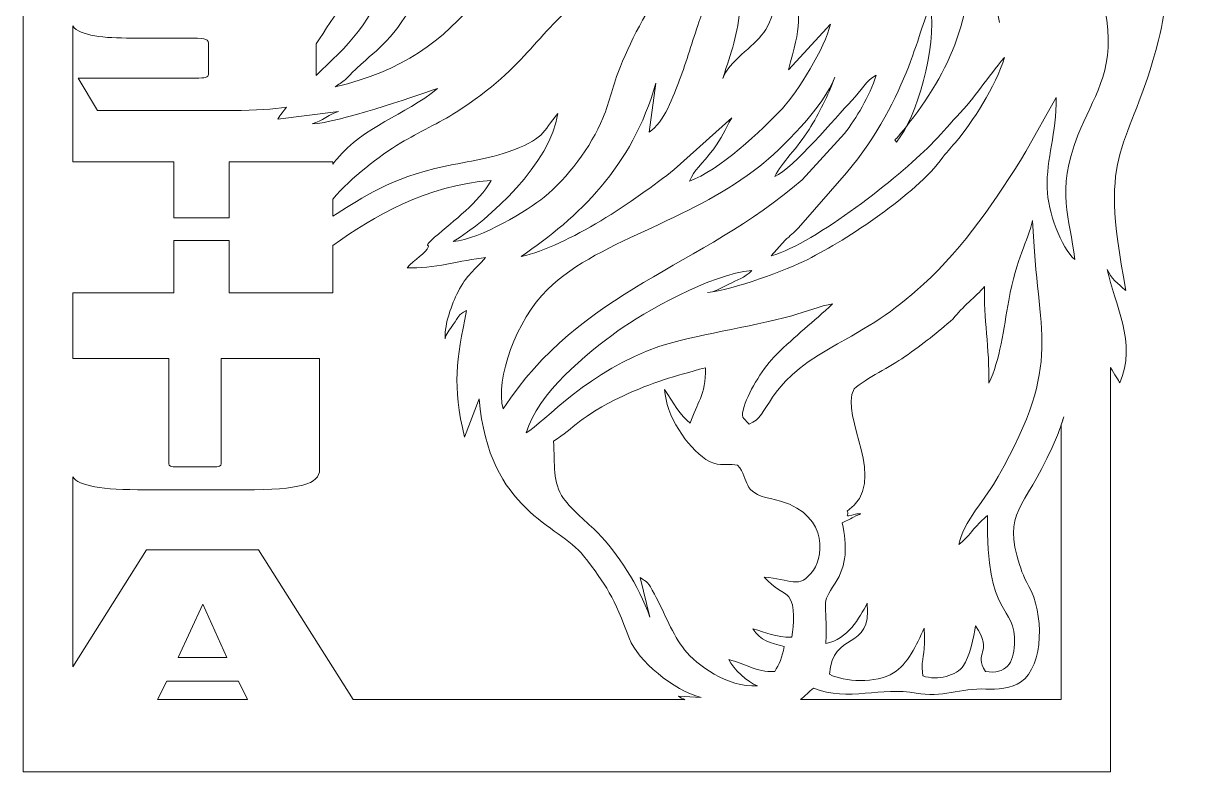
# Model space of a CAD drawing. Header units: centimetres. Extents: x -13.6 to 17.3, y -20.5 to 20.3.
# Drawn here: x -13.63 to 16.26, y -20.47 to -1.25 of the extents above; entities that cross this region are included whole.
import ezdxf

# ---------------------------------------------------------------- set-up
doc = ezdxf.new("R2010")
doc.units = ezdxf.units.CM
doc.header["$MEASUREMENT"] = 0
doc.layers.add('Layer 1', color=7, linetype='Continuous')

msp = doc.modelspace()

# ---------------------------------------------------------------- linework, layer by layer
at = {"layer": 'Layer 1', "color": 240, "lineweight": 20}
for points in [[(14.29266, 9.87084), (14.30637, 9.84674), (14.30637, 20.34074), (-13.62676, 20.34074), (-13.62676, 12.32987), (-13.62676, -20.47476), (14.30637, -20.47476), (14.30637, -10.09266)], [(-5.67826, -4.87285), (-5.67826, -4.80804), (-8.33651, -4.80804), (-8.33651, -6.24945), (-9.75547, -6.24945), (-9.75547, -4.80804), (-12.35708, -4.80804), (-12.35708, -1.31829)], [(6.02978, -2.44773), (7.11085, -1.27268)], [(-10.84593, -1.63329), (-9.39427, -1.63329)], [(-8.87166, -1.76209), (-8.87166, -2.57164)], [(-6.10379, -2.59349), (-6.10379, -1.78585)], [(-9.20067, -2.66359), (-12.22019, -2.66359), (-11.71696, -3.49157), (-8.25226, -3.49157)], [(-5.35335, -2.70661), (-5.23297, -2.57765)], [(2.62185, -2.78823), (2.4519, -4.05382)], [(12.9103, -3.156), (12.13265, -4.54764)], [(-7.08832, -3.71424), (-5.52473, -3.51669)], [(4.57274, -3.68006), (3.09703, -5.00944)], [(7.47412, -4.08347), (6.38051, -5.27201)], [(6.28753, -6.50754), (7.5208, -5.09249)], [(-5.67826, -6.20564), (-5.67826, -5.76781)], [(-9.88784, -12.57075), (-9.88784, -9.86462), (-12.35708, -9.86462), (-12.35708, -8.17907), (-9.75547, -8.17907), (-9.75547, -6.83066), (-8.33651, -6.83066), (-8.33651, -8.17907), (-5.67826, -8.17907), (-5.67826, -6.96034)], [(5.58869, -7.22829), (5.94637, -6.82166)], [(-6.01368, -12.71491), (-6.01368, -9.86462), (-8.53956, -9.86462), (-8.53956, -12.57075)], [(-2.29062, -11.88487), (-1.91754, -10.89561)], [(13.0367, -11.56768), (13.0367, -18.61954), (6.34578, -18.61954), (6.34119, -18.62335)], [(-8.77855, -12.64515), (-9.64892, -12.64515)], [(3.35151, -18.61954), (-5.15536, -18.61954), (-7.58162, -14.77494), (-10.46171, -14.77494), (-12.35708, -17.7784), (-12.35708, -12.90115)], [(-10.48518, -13.23566), (-7.94223, -13.23566)], [(10.41007, -14.63969), (10.49915, -14.56493)], [(2.22097, -15.48638), (2.46976, -16.50172)], [(-9.01238, -16.17414), (-8.39914, -17.54141), (-9.6441, -17.54141), (-9.01238, -16.17414)], [(9.48225, -18.01229), (9.46389, -17.81138)], [(-7.86661, -18.61954), (-10.17663, -18.61954), (-9.94145, -18.15322), (-8.10187, -18.15322), (-7.86661, -18.61954)], [(3.78629, -18.5698), (3.20369, -18.53469)]]:
    msp.add_lwpolyline(points, dxfattribs=at)
for points, knots in [([(-5.23297, -2.57765), (-5.22128, -2.56583), (-5.20558, -2.55014), (-5.19353, -2.53829), (-4.4704, -1.82574), (-4.30682, -1.9071), (-3.51026, -0.61315), (-2.99738, 0.22003), (-2.60966, 1.16839), (-1.97348, 1.67998), (-0.47673, 2.88354), (1.06213, 3.17823), (2.0083, 5.35827), (2.33017, 5.10136), (2.20181, 4.75699), (2.14309, 4.30289), (2.54224, 4.44395), (2.85863, 4.76142), (3.00001, 5.2131)], [0, 0, 0, 0, 1, 1, 1, 2, 2, 2, 3, 3, 3, 4, 4, 4, 5, 5, 5, 6, 6, 6, 6]), ([(11.95911, 2.67893), (12.05995, 2.57118), (12.06459, 2.56815), (12.18691, 2.46102), (13.09089, 1.66943), (14.03826, 0.04543), (14.20518, -1.17423), (14.39364, -2.5513), (13.84613, -3.15961), (13.468, -4.12576), (12.88395, -5.61804), (13.26285, -6.2211), (13.3872, -7.32239), (13.03813, -7.00888), (12.6885, -6.10885), (12.67445, -5.48747), (12.65708, -4.71894), (12.91366, -4.09387), (12.9103, -3.156)], [0, 0, 0, 0, 1, 1, 1, 2, 2, 2, 3, 3, 3, 4, 4, 4, 5, 5, 5, 6, 6, 6, 6]), ([(4.36466, 1.93836), (3.57516, 0.81204), (1.67609, 0.44841), (0.30081, -0.00942), (-0.23203, -0.18683), (-0.68746, -0.43972), (-1.15447, -0.58399), (-0.99889, -0.13604), (0.05061, 0.58252), (0.34988, 0.83451), (-0.5221, 0.648), (-1.40738, 0.03066), (-1.91867, -0.58516), (-2.85546, -1.71343), (-3.88862, -2.48614), (-5.61774, -2.88646), (-5.54672, -2.83973), (-5.43464, -2.75375), (-5.35335, -2.70661)], [0, 0, 0, 0, 1, 1, 1, 2, 2, 2, 3, 3, 3, 4, 4, 4, 5, 5, 5, 6, 6, 6, 6]), ([(14.30637, -10.09266), (14.41142, -10.27134), (14.50639, -10.43063), (14.54174, -10.48748), (15.00002, -9.47947), (14.39798, -8.44273), (14.21907, -7.57665), (14.31416, -7.79046), (14.4956, -7.95047), (14.69999, -8.11472), (13.95802, -4.27889), (14.76683, -4.69307), (15.53934, -1.68484), (15.77503, -0.76711), (15.68423, -0.25726), (15.69751, 0.66793), (15.74517, 0.53326), (15.817, 0.44176), (15.87488, 0.25491), (15.93018, 0.0764), (15.94772, -0.0955), (16.00807, -0.24231), (16.21757, 0.20154), (16.20834, 0.78989), (16.2618, 1.34719)], [0, 0, 0, 0, 1, 1, 1, 2, 2, 2, 3, 3, 3, 4, 4, 4, 5, 5, 5, 6, 6, 6, 7, 7, 7, 8, 8, 8, 8]), ([(2.4519, -4.05382), (2.83561, -3.81114), (3.07835, -3.10607), (3.23199, -2.70587), (3.41096, -2.23968), (3.56234, -1.70044), (3.73193, -1.22102), (4.41098, 0.69894), (5.07549, 0.75904), (5.2996, 1.09868), (4.94984, 0.32372), (4.91154, 0.27873), (4.8026, -0.76344), (4.71645, -1.58774), (4.57729, -1.96288), (4.34163, -2.6691), (4.4961, -2.23876), (5.12626, -1.8666), (5.39461, -1.49266), (5.69846, -1.06923), (5.75445, -0.33115), (6.07873, 0.05857), (6.39661, -1.12334), (6.33995, -1.30659), (6.02978, -2.44773)], [0, 0, 0, 0, 1, 1, 1, 2, 2, 2, 3, 3, 3, 4, 4, 4, 5, 5, 5, 6, 6, 6, 7, 7, 7, 8, 8, 8, 8]), ([(7.5208, -5.09249), (9.14722, -3.16975), (9.41142, -1.20894), (9.68341, -0.8223), (9.84022, -1.92261), (9.33697, -3.63856), (8.80502, -4.31037), (8.75529, -4.20671), (8.72025, -4.32018), (8.92142, -4.07492), (10.14365, -2.58467), (10.77075, -1.2017), (10.74374, 0.99529), (11.0846, 0.61842), (11.35372, -0.57756), (11.44816, -1.23482)], [0, 0, 0, 0, 1, 1, 1, 2, 2, 2, 3, 3, 3, 4, 4, 4, 5, 5, 5, 5]), ([(-5.67826, -5.76781), (-5.18286, -5.20259), (-4.49513, -4.67248), (-3.92719, -4.32676), (-3.48055, -4.05486), (-2.924, -3.80585), (-2.50868, -3.54028), (-0.60177, -2.321), (-0.44492, -1.42263), (0.92241, -0.48282), (1.89294, 0.18429), (2.7449, 0.37156), (3.83872, 0.80619), (3.70624, 0.60021), (3.19604, 0.08609), (3.00545, -0.12792), (2.5027, -0.69248), (2.0147, -1.61564), (1.71174, -2.36677), (1.52643, -2.82615), (1.44458, -3.25468), (1.26434, -3.68775), (0.95395, -4.43349), (0.36096, -5.22464), (-0.24704, -5.7195), (-0.64527, -6.04365), (-1.8698, -6.79865), (-2.58461, -6.85919), (-1.65943, -6.31551), (-0.07009, -4.82814), (0.10763, -3.56764), (-0.2941, -4.05642), (-0.23779, -4.22902), (-1.19252, -4.56304), (-1.7694, -4.76487), (-2.43632, -4.83312), (-3.05391, -4.98484), (-4.41026, -5.31802), (-5.05586, -5.84509), (-5.67826, -6.20564)], [0, 0, 0, 0, 1, 1, 1, 2, 2, 2, 3, 3, 3, 4, 4, 4, 5, 5, 5, 6, 6, 6, 7, 7, 7, 8, 8, 8, 9, 9, 9, 10, 10, 10, 11, 11, 11, 12, 12, 12, 13, 13, 13, 13]), ([(-6.10379, -1.78585), (-5.62336, -1.07585), (-5.16387, -0.20026), (-4.29652, 0.11099), (-4.56574, -1.19407), (-5.34662, -1.86453), (-6.10379, -2.59349)], [0, 0, 0, 0, 1, 1, 1, 2, 2, 2, 2]), ([(7.11085, -1.27268), (6.97829, -1.87049), (6.25853, -3.02978), (5.87431, -3.44187), (5.36969, -3.98305), (4.22176, -5.06025), (3.48722, -5.30782), (3.6087, -5.01236), (3.79363, -4.89307), (4.10912, -4.47753), (4.31962, -4.20026), (4.39707, -3.99533), (4.57274, -3.68006)], [0, 0, 0, 0, 1, 1, 1, 2, 2, 2, 3, 3, 3, 4, 4, 4, 4]), ([(12.13265, -4.54764), (11.36785, -5.78489), (10.55231, -6.99435), (9.49989, -7.95243), (8.65118, -8.72503), (8.16934, -8.99111), (7.0998, -9.59428), (5.38179, -10.56321), (5.57036, -11.3492), (5.02165, -11.54534), (4.84992, -11.36274), (4.80123, -11.39777), (4.89359, -11.09429), (5.0273, -10.65477), (5.41018, -10.07438), (5.71679, -9.76687), (6.20196, -9.28021), (6.67463, -8.92058), (7.16471, -8.4579), (6.86272, -8.5032), (6.46407, -8.67204), (6.11626, -8.76683), (5.02928, -9.06307), (3.57475, -9.26511), (2.70459, -9.55576), (0.95076, -10.14156), (-0.25511, -11.49497), (-0.70769, -11.77589), (-0.42051, -10.75995), (0.84704, -9.73262), (1.65048, -9.1542), (2.30742, -8.68128), (4.04663, -7.68565), (5.08792, -7.60239), (4.89575, -7.80333), (4.7295, -7.83306), (4.48427, -7.95876), (4.29337, -8.05659), (4.11891, -8.16686), (3.95426, -8.16437), (4.58025, -8.11118), (6.01322, -7.58011), (6.52552, -7.31769), (7.56944, -6.78295), (9.27066, -5.67513), (10.00044, -4.69194), (10.14052, -4.50322), (10.21374, -4.44571), (10.36741, -4.26016), (10.72359, -3.83019), (11.35835, -2.87436), (11.58151, -2.13096), (11.13052, -2.65823), (10.84154, -3.13405), (10.35384, -3.64802), (10.1094, -3.90561), (9.93442, -4.12865), (9.68406, -4.37797), (8.8378, -5.22072), (6.76975, -6.87295), (5.58869, -7.22829)], [0, 0, 0, 0, 1, 1, 1, 2, 2, 2, 3, 3, 3, 4, 4, 4, 5, 5, 5, 6, 6, 6, 7, 7, 7, 8, 8, 8, 9, 9, 9, 10, 10, 10, 11, 11, 11, 12, 12, 12, 13, 13, 13, 14, 14, 14, 15, 15, 15, 16, 16, 16, 17, 17, 17, 18, 18, 18, 19, 19, 19, 20, 20, 20, 20]), ([(-1.29864, -11.15825), (-1.5073, -10.39464), (-0.96513, -8.87311), (-0.15958, -8.08955), (0.54595, -7.4033), (1.51614, -6.96638), (2.51754, -6.50347), (3.59456, -6.00562), (4.41795, -5.59465), (5.29117, -4.92502), (5.82809, -4.51325), (6.95945, -3.36772), (7.22363, -2.63873), (7.04482, -3.1136), (6.82784, -3.55251), (6.55883, -3.98356), (6.26613, -4.45252), (5.86038, -4.82506), (5.67623, -5.18954), (6.17376, -4.97627), (7.22663, -3.67312), (7.65709, -3.23661), (7.91194, -2.97819), (8.01881, -2.72404), (8.28443, -2.58674), (8.1093, -3.14657), (7.77048, -3.68484), (7.47412, -4.08347)], [0, 0, 0, 0, 1, 1, 1, 2, 2, 2, 3, 3, 3, 4, 4, 4, 5, 5, 5, 6, 6, 6, 7, 7, 7, 8, 8, 8, 9, 9, 9, 9]), ([(-5.52473, -3.51669), (-5.73742, -3.56923), (-5.9639, -3.77246), (-6.20103, -3.83565), (-5.5414, -3.81057), (-3.64277, -3.15677), (-2.98313, -2.92746), (-3.8414, -3.63201), (-4.87099, -3.89242), (-5.5727, -4.74203), (-5.60512, -4.78129), (-5.64055, -4.82514), (-5.67826, -4.87285)], [0, 0, 0, 0, 1, 1, 1, 2, 2, 2, 3, 3, 3, 4, 4, 4, 4]), ([(3.09703, -5.00944), (2.10219, -5.7964), (0.36472, -6.98294), (-0.83273, -7.2412), (0.62934, -6.23946), (2.02243, -4.94403), (2.62185, -2.78823)], [0, 0, 0, 0, 1, 1, 1, 2, 2, 2, 2]), ([(-8.25226, -3.49157), (-7.6488, -3.49157), (-7.19557, -3.4656), (-6.86482, -3.40717), (-6.94236, -3.50522), (-7.01714, -3.60722), (-7.08832, -3.71424)], [0, 0, 0, 0, 1, 1, 1, 2, 2, 2, 2]), ([(-5.67826, -6.96034), (-4.63471, -6.21121), (-3.27528, -5.4119), (-1.60432, -5.29022), (-1.95222, -5.87832), (-2.54277, -6.30185), (-3.06044, -6.75031), (-3.35352, -7.00418), (-3.20074, -6.95101), (-3.21436, -6.98566), (-3.28627, -7.16877), (-3.5785, -7.31271), (-3.76785, -7.5333), (-3.10524, -7.57514), (-2.36645, -7.32761), (-1.74931, -7.27285), (-2.03992, -7.59418), (-2.24438, -7.7213), (-2.45881, -8.15124), (-2.61989, -8.47421), (-2.80212, -8.94825), (-2.79187, -9.35414), (-2.76547, -9.22017), (-2.68055, -9.13635), (-2.57927, -8.99121), (-2.42378, -8.76845), (-2.47082, -8.76231), (-2.24052, -8.62805), (-2.49088, -9.92077), (-2.61537, -10.5282), (-2.29062, -11.88487)], [0, 0, 0, 0, 1, 1, 1, 2, 2, 2, 3, 3, 3, 4, 4, 4, 5, 5, 5, 6, 6, 6, 7, 7, 7, 8, 8, 8, 9, 9, 9, 10, 10, 10, 10]), ([(7.78357, -13.8549), (7.35853, -13.96222), (7.63576, -13.8641), (7.53753, -13.78535), (8.66055, -13.02637), (7.31542, -11.35969), (7.71491, -10.64564), (8.03546, -10.36423), (8.65537, -10.06902), (9.01464, -9.81978), (9.51149, -9.47506), (9.84616, -9.20357), (10.2576, -8.84482), (10.50232, -8.52571), (10.83189, -8.28791), (11.06703, -8.013), (11.04489, -8.80871), (11.19269, -9.61241), (11.18156, -10.49621), (11.46178, -9.91244), (11.5573, -9.09396), (11.68995, -8.37431), (11.89809, -7.2452), (12.1671, -6.87773), (12.30398, -6.32017), (12.41204, -9.35616), (13.11838, -9.85462), (11.42001, -12.89655), (11.13141, -13.41346), (10.49599, -14.0965), (10.41007, -14.63969)], [0, 0, 0, 0, 1, 1, 1, 2, 2, 2, 3, 3, 3, 4, 4, 4, 5, 5, 5, 6, 6, 6, 7, 7, 7, 8, 8, 8, 9, 9, 9, 10, 10, 10, 10]), ([(2.46976, -16.50172), (2.18863, -15.69223), (1.62906, -14.84828), (1.13326, -14.34269), (0.86487, -14.06898), (0.4679, -13.75596), (0.25369, -13.45497), (-0.03989, -13.04247), (0.03729, -12.58867), (-0.00662, -11.98729), (0.54804, -11.64526), (0.63577, -11.36643), (1.77213, -10.83095), (2.55002, -10.46441), (3.09286, -10.32241), (3.89608, -10.09997), (3.91394, -10.82987), (3.66998, -10.99899), (3.50595, -11.522)], [0, 0, 0, 0, 1, 1, 1, 2, 2, 2, 3, 3, 3, 4, 4, 4, 5, 5, 5, 6, 6, 6, 6]), ([(3.50595, -11.522), (3.25809, -11.33388), (3.06675, -10.99317), (2.85016, -10.65969), (2.8819, -11.32247), (3.42627, -12.14063), (3.90957, -12.45274), (4.22723, -12.65786), (4.31086, -12.54653), (4.72324, -12.59993), (5.04543, -12.98801), (4.81497, -13.31081), (5.5676, -13.45856), (7.05826, -13.75125), (6.94763, -14.8946), (6.6725, -15.29485), (6.31006, -15.82212), (6.0601, -15.51883), (5.40723, -15.47485), (5.65042, -15.77124), (5.93681, -15.85613), (6.03987, -15.98483), (6.21173, -16.19941), (6.17089, -16.7069), (6.11298, -17.01864), (5.70231, -17.02771), (5.4612, -16.89721), (5.11551, -16.80652), (5.32572, -17.11372), (5.55932, -17.16468), (5.92326, -17.26224), (5.87099, -17.52392), (5.78857, -17.72837), (5.67722, -17.8997), (5.1856, -17.92243), (4.91425, -17.69211), (4.49753, -17.59647), (4.61071, -17.8291), (4.97914, -18.18554), (5.23191, -18.26608), (4.45377, -18.31646), (3.67258, -17.72995), (3.36278, -17.34396), (3.05764, -16.96372), (2.84302, -16.3936), (2.58694, -15.91293), (2.41966, -15.59894), (2.41295, -15.60675), (2.22097, -15.48638)], [0, 0, 0, 0, 1, 1, 1, 2, 2, 2, 3, 3, 3, 4, 4, 4, 5, 5, 5, 6, 6, 6, 7, 7, 7, 8, 8, 8, 9, 9, 9, 10, 10, 10, 11, 11, 11, 12, 12, 12, 13, 13, 13, 14, 14, 14, 15, 15, 15, 16, 16, 16, 16]), ([(-1.91754, -10.89561), (-1.65863, -13.8111), (0.12925, -14.11895), (0.76475, -14.92949), (1.36445, -15.69439), (1.54057, -15.97989), (1.94687, -17.06263), (2.15297, -17.61195), (3.08428, -18.39299), (3.78629, -18.5698)], [0, 0, 0, 0, 1, 1, 1, 2, 2, 2, 3, 3, 3, 3]), ([(6.34119, -18.62335), (6.45711, -18.52737), (6.55847, -18.41976), (6.67388, -18.32749), (7.56938, -18.68318), (8.43551, -18.2848), (9.3083, -18.4556), (9.96108, -18.58333), (10.46094, -18.32098), (11.0987, -18.35255), (11.36821, -18.36588), (11.78145, -18.32454), (11.99194, -18.17796), (12.61724, -17.74255), (12.5777, -16.37155), (12.20931, -15.71706), (12.04646, -15.42772), (11.9952, -15.26977), (11.89966, -14.91636), (11.57545, -13.71727), (12.1985, -13.63839), (12.94163, -11.83362), (12.98658, -11.72446), (13.04243, -11.55381), (13.10215, -11.3624)], [0, 0, 0, 0, 1, 1, 1, 2, 2, 2, 3, 3, 3, 4, 4, 4, 5, 5, 5, 6, 6, 6, 7, 7, 7, 8, 8, 8, 8]), ([(9.46389, -17.81138), (9.47089, -17.464), (9.54546, -17.44224), (9.51894, -16.78625), (9.32339, -17.22237), (9.0874, -17.71766), (8.73052, -17.93774), (8.27461, -18.21888), (7.4646, -18.17205), (7.08788, -17.97243), (7.14766, -16.84743), (8.18391, -17.39061), (8.05373, -16.1478), (7.84701, -16.5282), (7.55939, -17.07741), (6.99266, -17.18014), (7.03834, -16.02545), (6.8336, -16.22748), (7.23094, -15.63053), (7.53463, -15.17428), (7.54159, -14.67634), (7.41026, -14.08668), (7.50313, -14.03906), (7.60047, -13.99252), (7.70459, -13.93456), (7.8647, -13.84547), (7.98759, -13.84011), (7.78357, -13.8549)], [0, 0, 0, 0, 1, 1, 1, 2, 2, 2, 3, 3, 3, 4, 4, 4, 5, 5, 5, 6, 6, 6, 7, 7, 7, 8, 8, 8, 9, 9, 9, 9]), ([(10.49915, -14.56493), (10.5481, -14.51808), (10.56259, -14.50516), (10.61617, -14.44722), (10.65793, -14.40208), (10.7264, -14.3183), (10.7883, -14.24937), (10.91998, -14.10278), (11.00648, -14.00688), (11.14664, -13.8956), (11.09193, -16.59627), (11.8824, -16.13483), (11.83695, -17.20248), (11.81634, -17.68656), (11.62287, -17.98663), (11.08918, -17.90013), (10.77158, -17.41077), (11.30479, -17.43839), (10.83686, -16.72582), (10.79877, -17.00293), (10.67053, -17.54626), (10.53116, -17.74925), (10.35483, -18.00609), (9.8549, -18.14846), (9.48225, -18.01229)], [0, 0, 0, 0, 1, 1, 1, 2, 2, 2, 3, 3, 3, 4, 4, 4, 5, 5, 5, 6, 6, 6, 7, 7, 7, 8, 8, 8, 8]), ([(3.20369, -18.53469), (3.25517, -18.56714), (3.30962, -18.59798), (3.36651, -18.62724), (3.36151, -18.62467), (3.35647, -18.62213), (3.35151, -18.61954)], [0, 0, 0, 0, 1, 1, 1, 2, 2, 2, 2])]:
    msp.add_open_spline(points, degree=3, knots=knots, dxfattribs=at)
for points in [[(-12.35708, -1.31829), (-12.16978, -1.59037), (-11.54173, -1.63329), (-10.84593, -1.63329)], [(-9.39427, -1.63329), (-9.00717, -1.63329), (-8.87166, -1.63943), (-8.87166, -1.76209)], [(-8.87166, -2.57164), (-8.87166, -2.63908), (-8.94909, -2.66359), (-9.20067, -2.66359)], [(6.38051, -5.27201), (3.77436, -7.53516), (0.68491, -8.09503), (-1.29864, -11.15825)], [(5.94637, -6.82166), (6.07495, -6.71269), (6.1604, -6.63109), (6.28753, -6.50754)], [(13.10215, -11.3624), (13.07966, -11.43449), (13.05772, -11.50366), (13.0367, -11.56768)], [(-9.64892, -12.64515), (-9.85372, -12.64515), (-9.88784, -12.6219), (-9.88784, -12.57075)], [(-8.53956, -12.57075), (-8.53956, -12.6219), (-8.57371, -12.64515), (-8.77855, -12.64515)], [(-7.94223, -13.23566), (-6.5257, -13.23566), (-6.01368, -13.08688), (-6.01368, -12.71491)], [(-12.35708, -12.90115), (-12.18983, -13.13747), (-11.63605, -13.23566), (-10.48518, -13.23566)]]:
    msp.add_open_spline(points, degree=3, dxfattribs=at)

doc.saveas('drawing.dxf')
